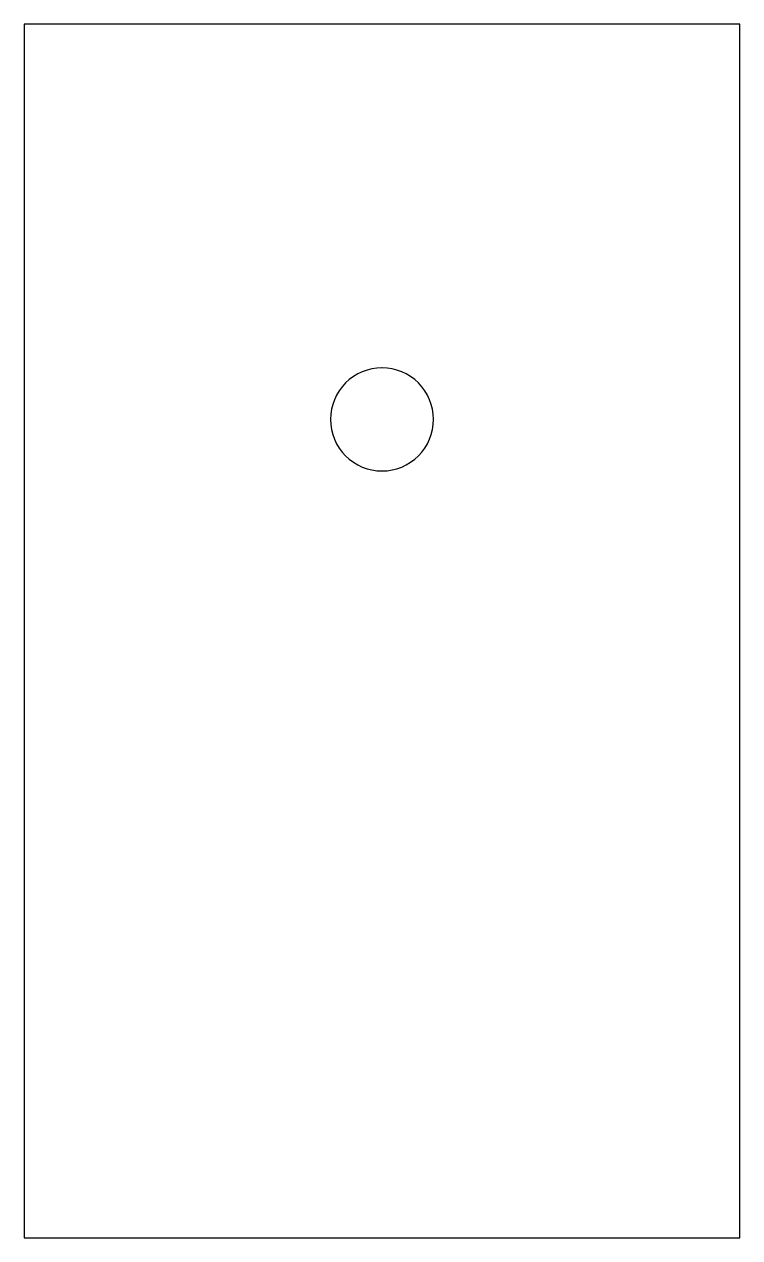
# Model space of a CAD drawing. Extents: x -23 to 23, y -39 to 39.
import ezdxf

# ---------------------------------------------------------------- set-up
doc = ezdxf.new("R2010")
doc.units = 0
doc.layers.add('LAYER_1', color=18, linetype='CONTINUOUS')

msp = doc.modelspace()

# ---------------------------------------------------------------- linework, layer by layer
at = {"layer": 'LAYER_1'}
msp.add_lwpolyline([(-23, -39), (23, -39), (23, 39), (-23, 39)], close=True, dxfattribs=at)
msp.add_lwpolyline([(0, 16.9147, 0.4142136), (-3.3147, 13.6, 0.4142136), (0, 10.2853, 0.4142136), (3.3147, 13.6, 0.4142136)], format="xyb", close=True, dxfattribs=at)

doc.saveas('drawing.dxf')
